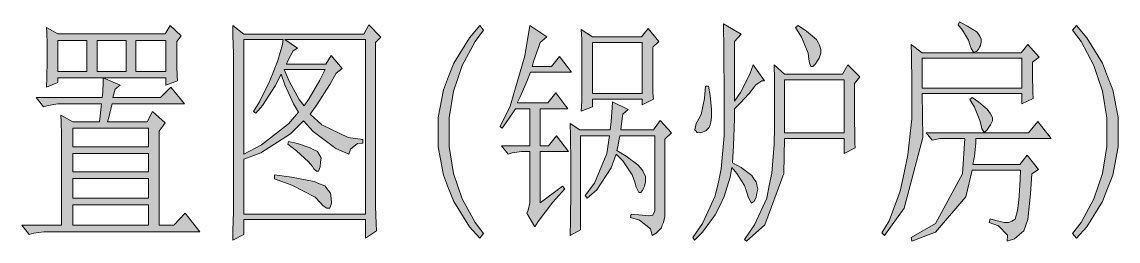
# Model space of a CAD drawing. Header units: millimetres. Extents: x 210 to 63265, y -7201 to 22496.
# Drawn here: x 61470 to 62292, y -5509 to -5345 of the extents above; entities that cross this region are included whole.
import ezdxf

# ---------------------------------------------------------------- set-up
doc = ezdxf.new("R2010")
doc.units = ezdxf.units.MM

msp = doc.modelspace()

# ---------------------------------------------------------------- hatches: boundary and pattern name
h = msp.add_hatch(color=0)
h.paths.add_polyline_path([(61488.08, -5348.9), (61496.49, -5353.73), (61576.99, -5353.73), (61580.92, -5347.47), (61589.15, -5355.16), (61585.93, -5359.46), (61585.93, -5363.93), (61585.93, -5371.8), (61585.93, -5375.2), (61585.93, -5378.42), (61586.11, -5385.22), (61586.47, -5388.8), (61577.53, -5392.2), (61577.53, -5386.65), (61496.49, -5386.65), (61496.49, -5390.23), (61488.08, -5393.63), (61488.44, -5386.65), (61488.62, -5373.77), (61488.62, -5367.69), (61488.62, -5361.78), (61488.44, -5352.3)])
h.paths.add_polyline_path([(61555.16, -5358.74), (61555.16, -5381.82), (61577.53, -5381.82), (61577.53, -5358.74)])
h.paths.add_polyline_path([(61496.49, -5358.74), (61496.49, -5381.82), (61518.31, -5381.82), (61518.31, -5358.74)])
h.paths.add_polyline_path([(61526.18, -5358.74), (61526.18, -5381.82), (61547.83, -5381.82), (61547.83, -5358.74)])
h = msp.add_hatch(color=0)
h.paths.add_polyline_path([(61734.95, -5360.17), (61734.95, -5476.1), (61734.95, -5483.07), (61735.31, -5495.6), (61735.49, -5501.14), (61727.26, -5506.69), (61727.26, -5492.73), (61636.2, -5492.73), (61636.2, -5504), (61627.79, -5508.12), (61627.97, -5501.14), (61628.33, -5486.83), (61628.33, -5479.5), (61628.33, -5374.13), (61628.33, -5368.22), (61627.97, -5354.81), (61627.79, -5347.47), (61636.2, -5353.91), (61726.01, -5353.91), (61729.94, -5346.94), (61738.89, -5356.06)])
h.paths.add_polyline_path([(61636.2, -5488.62), (61727.26, -5488.62), (61727.26, -5358.03), (61666.79, -5358.03), (61676.27, -5364.29), (61673.05, -5366.43), (61671.27, -5369.65), (61668.76, -5374.49), (61668.05, -5376.27), (61697.56, -5376.27), (61701.5, -5370.01), (61709.91, -5379.67), (61705.43, -5383.25), (61700.6, -5391.66), (61690.94, -5406.86), (61685.93, -5413.84), (61694.52, -5421.89), (61714.38, -5431.37), (61725.47, -5432.8), (61725.47, -5435.49), (61721.36, -5435.85), (61715.99, -5440.14), (61714.92, -5443.9), (61705.08, -5439.42), (61688.08, -5426.9), (61680.75, -5418.85), (61671.09, -5428.51), (61648.73, -5442.82), (61636.2, -5447.47)])
h.paths.add_polyline_path([(61636.2, -5358.03), (61636.2, -5443.9), (61649.26, -5436.92), (61669.66, -5421.18), (61676.99, -5412.41), (61673.23, -5406.15), (61666.79, -5391.84), (61664.11, -5383.79), (61659.64, -5392.55), (61650.16, -5407.22), (61645.15, -5413.13), (61643.36, -5411.87), (61647.83, -5404.54), (61655.34, -5389.33), (61658.56, -5381.46), (61661.61, -5373.59), (61665.18, -5361.78), (61665.72, -5358.03)])
h.paths.add_polyline_path([(61666.26, -5380.39), (61670.19, -5389.15), (61677.71, -5402.75), (61681.46, -5407.58), (61685.22, -5402.03), (61693.09, -5388.44), (61697.03, -5380.39)])
h = msp.add_hatch(color=0)
h.dxf.hatch_style = 2
h.paths.add_polyline_path([(61815.99, -5351.05), (61809.55, -5359.46), (61799.89, -5377.35), (61796.67, -5387.01), (61793.45, -5396.67), (61790.23, -5416.7), (61790.23, -5427.08), (61790.23, -5437.99), (61793.45, -5458.21), (61796.67, -5467.69), (61799.89, -5477.17), (61809.55, -5494.88), (61815.99, -5503.29), (61813.13, -5506.69), (61805.44, -5498.1), (61793.63, -5479.32), (61789.69, -5469.48), (61785.76, -5459.46), (61781.82, -5438.35), (61781.82, -5427.08), (61781.82, -5416.35), (61785.76, -5395.59), (61789.69, -5385.58), (61793.63, -5375.56), (61805.44, -5356.6), (61813.13, -5347.47)])
h = msp.add_hatch(color=0)
h.dxf.hatch_style = 2
h.paths.add_polyline_path([(61858.39, -5480.21), (61875.2, -5467.69), (61876.81, -5469.66), (61867.87, -5479.85), (61856.78, -5494.16), (61854.45, -5498.28), (61848.37, -5487.9), (61849.44, -5485.76), (61850.7, -5480.21), (61850.7, -5476.63), (61850.7, -5441.75), (61847.83, -5441.75), (61844.26, -5441.75), (61837.46, -5442.82), (61834.42, -5443.9), (61829.41, -5437.63), (61850.7, -5437.63), (61850.7, -5409.73), (61839.96, -5409.73), (61837.82, -5412.77), (61832.81, -5420.1), (61829.94, -5424.4), (61828.33, -5422.97), (61835.85, -5407.94), (61846.94, -5370.19), (61850.7, -5347.47), (61863.4, -5355.88), (61858.39, -5360.17), (61856.78, -5364.65), (61853.74, -5373.77), (61852.31, -5378.24), (61866.8, -5378.24), (61872.88, -5370.55), (61881.82, -5382.36), (61851.23, -5382.36), (61848.37, -5389.33), (61843.36, -5400.96), (61841.21, -5405.43), (61864.11, -5405.43), (61870.2, -5397.74), (61879.14, -5409.73), (61858.39, -5409.73), (61858.39, -5437.63), (61864.65, -5437.63), (61870.73, -5429.94), (61879.68, -5441.75), (61858.39, -5441.75)])
h = msp.add_hatch(color=0)
h.paths.add_polyline_path([(61934.95, -5402.57), (61897.57, -5402.57), (61897.57, -5408.3), (61889.16, -5411.69), (61889.52, -5404), (61889.69, -5388.62), (61889.69, -5380.75), (61889.69, -5372.87), (61889.52, -5357.67), (61889.16, -5350.33), (61897.57, -5355.88), (61934.42, -5355.88), (61939.43, -5349.62), (61947.3, -5359.46), (61942.83, -5363.57), (61942.83, -5378.24), (61943, -5397.74), (61943.36, -5402.57), (61934.95, -5406.86)])
h.paths.add_polyline_path([(61897.57, -5360.17), (61897.57, -5398.46), (61934.95, -5398.46), (61934.95, -5360.17)])
h = msp.add_hatch(color=0)
h.dxf.hatch_style = 2
h.paths.add_polyline_path([(61995.78, -5346.22), (62009.2, -5353.91), (62004.19, -5359.46), (62004.19, -5404.18), (62008.66, -5397.56), (62015.64, -5383.79), (62018.14, -5376.81), (62026.55, -5388.8), (62024.58, -5388.8), (62020.11, -5391.84), (62017.6, -5395.06), (62015.1, -5398.28), (62008.48, -5405.61), (62004.19, -5409.73), (62004.19, -5417.42), (62003.47, -5437.63), (62002.58, -5450.16), (62009.02, -5453.73), (62017.07, -5459.64), (62018.68, -5462.14), (62020.47, -5464.47), (62021.54, -5470.01), (62021, -5472.88), (62020.47, -5475.92), (62018.86, -5479.32), (62017.96, -5479.85), (62016.89, -5480.39), (62014.56, -5476.45), (62013.13, -5471.8), (62011.52, -5467.33), (62005.98, -5458.21), (62002.04, -5453.73), (62000.79, -5461.07), (61996.49, -5475.38), (61993.09, -5482.36), (61989.7, -5489.33), (61980.21, -5502.21), (61974.13, -5508.12), (61972.88, -5506.15), (61980.21, -5495.6), (61989.7, -5475.02), (61992.02, -5464.83), (61994.17, -5454.81), (61996.49, -5429.94), (61996.49, -5415.27), (61996.49, -5400.6), (61996.14, -5366.08)])
h = msp.add_hatch(color=0)
h.dxf.hatch_style = 2
h.paths.add_polyline_path([(62051.77, -5347.47), (62058.21, -5351.77), (62065.73, -5358.03), (62066.8, -5360.17), (62067.87, -5362.14), (62068.95, -5365.36), (62068.95, -5366.43), (62068.95, -5368.22), (62067.69, -5371.98), (62066.26, -5374.13), (62064.83, -5376.1), (62062.86, -5378.24), (62062.33, -5378.24), (62061.43, -5378.24), (62060.36, -5375.38), (62060, -5372.7), (62059.29, -5368.22), (62054.28, -5356.24), (62049.98, -5348.9)])
h = msp.add_hatch(color=0)
h.dxf.hatch_style = 2
h.paths.add_polyline_path([(62172.88, -5344.79), (62178.97, -5348.01), (62186.12, -5352.48), (62187.19, -5353.91), (62188.09, -5355.34), (62189.16, -5357.67), (62189.16, -5358.74), (62189.16, -5359.82), (62188.63, -5362.32), (62187.91, -5363.57), (62187.37, -5365), (62185.76, -5366.79), (62184.69, -5367.15), (62183.44, -5367.51), (62181.65, -5364.65), (62180.75, -5361.6), (62179.68, -5358.38), (62175.21, -5351.05), (62171.81, -5346.94)])
h = msp.add_hatch(color=0)
h.dxf.hatch_style = 2
h.paths.add_polyline_path([(62257.68, -5351.05), (62260.54, -5347.47), (62268.41, -5356.6), (62280.04, -5375.56), (62283.98, -5385.58), (62287.91, -5395.59), (62291.85, -5416.35), (62291.85, -5427.08), (62291.85, -5438.35), (62287.91, -5459.46), (62283.98, -5469.48), (62280.04, -5479.32), (62268.41, -5498.1), (62260.54, -5506.69), (62257.68, -5503.29), (62264.12, -5494.88), (62273.78, -5477.17), (62277, -5467.69), (62280.22, -5458.21), (62283.44, -5437.99), (62283.44, -5427.08), (62283.44, -5416.7), (62280.22, -5396.67), (62277, -5387.01), (62273.78, -5377.35), (62264.12, -5359.46)])
h = msp.add_hatch(color=0)
h.paths.add_polyline_path([(62227.62, -5374.84), (62227.62, -5383.97), (62227.98, -5397.56), (62228.16, -5402.03), (62219.75, -5406.15), (62219.75, -5398.46), (62144.98, -5398.46), (62145.51, -5431.37), (62131.38, -5484.33), (62116.53, -5504.72), (62114.74, -5502.57), (62120.11, -5493.81), (62128.34, -5471.45), (62131.38, -5457.85), (62134.24, -5444.25), (62137.1, -5417.42), (62137.1, -5404.18), (62137.1, -5390.94), (62136.93, -5369.65), (62136.57, -5361.6), (62144.98, -5367.87), (62219.22, -5367.87), (62224.23, -5361.6), (62232.63, -5371.26)])
h.paths.add_polyline_path([(62144.98, -5371.98), (62144.98, -5394.34), (62219.75, -5394.34), (62219.75, -5371.98)])
h = msp.add_hatch(color=0)
h.paths.add_polyline_path([(62011.52, -5507.58), (62019.03, -5496.67), (62028.34, -5476.63), (62030.13, -5467.33), (62032.09, -5458.03), (62033.88, -5436.2), (62034.06, -5423.68), (62034.24, -5411.16), (62034.06, -5387.72), (62033.88, -5376.81), (62041.58, -5383.79), (62085.22, -5383.79), (62089.16, -5376.81), (62098.11, -5385.93), (62094.17, -5390.76), (62094.17, -5411.34), (62094.35, -5435.49), (62094.71, -5439.07), (62086.3, -5443.18), (62086.3, -5432.09), (62041.58, -5432.09), (62041.04, -5458.21), (62026.91, -5496.67), (62013.13, -5508.83)])
h.paths.add_polyline_path([(62041.58, -5388.08), (62041.58, -5427.8), (62086.3, -5427.8), (62086.3, -5388.08)])
h = msp.add_hatch(color=0)
h.paths.add_polyline_path([(61480.39, -5401.32), (61529.94, -5401.32), (61530.3, -5397.38), (61530.66, -5390.05), (61530.66, -5386.65), (61543.36, -5392.2), (61539.6, -5395.06), (61537.81, -5401.32), (61573.59, -5401.32), (61581.46, -5393.63), (61591.48, -5406.15), (61537.27, -5406.15), (61536.38, -5409.73), (61534.77, -5416.35), (61533.88, -5419.57), (61563.57, -5419.57), (61567.51, -5411.87), (61576.99, -5420.28), (61572.52, -5426.54), (61572.52, -5497.03), (61583.61, -5497.03), (61592.02, -5487.9), (61603.11, -5501.86), (61490.4, -5501.86), (61486.11, -5501.86), (61478.6, -5502.93), (61475.2, -5504), (61469.65, -5497.03), (61499.35, -5497.03), (61499.35, -5432.8), (61499.35, -5428.87), (61498.99, -5419.92), (61498.81, -5414.56), (61507.76, -5419.57), (61527.79, -5419.57), (61529.4, -5406.15), (61500.42, -5406.15), (61496.49, -5406.15), (61489.33, -5407.22), (61485.93, -5408.3)])
h.paths.add_polyline_path([(61507.76, -5481.64), (61507.76, -5497.03), (61564.65, -5497.03), (61564.65, -5481.64)])
h.paths.add_polyline_path([(61507.76, -5461.96), (61507.76, -5476.81), (61564.65, -5476.81), (61564.65, -5461.96)])
h.paths.add_polyline_path([(61507.76, -5424.4), (61507.76, -5438.35), (61564.65, -5438.35), (61564.65, -5424.4)])
h.paths.add_polyline_path([(61507.76, -5443.36), (61507.76, -5457.13), (61564.65, -5457.13), (61564.65, -5443.36)])
h = msp.add_hatch(color=0)
h.dxf.hatch_style = 2
h.paths.add_polyline_path([(61984.69, -5392.91), (61985.76, -5399.89), (61986.83, -5410.44), (61986.83, -5413.84), (61986.83, -5415.99), (61986.3, -5419.92), (61985.76, -5421.89), (61985.22, -5423.86), (61982.72, -5426.36), (61980.75, -5427.08), (61978.78, -5427.8), (61976.1, -5427.44), (61975.21, -5426.36), (61974.31, -5425.47), (61975.38, -5420.82), (61977.35, -5417.42), (61979.14, -5414.2), (61981.65, -5402.03), (61982.36, -5392.91)])
h = msp.add_hatch(color=0)
h.dxf.hatch_style = 2
h.paths.add_polyline_path([(62180.75, -5402.75), (62182.36, -5401.32), (62187.37, -5404.9), (62193.63, -5410.08), (62194.89, -5411.87), (62196.14, -5413.48), (62197.57, -5416.35), (62197.57, -5417.42), (62197.57, -5418.85), (62196.14, -5421.89), (62194.89, -5423.68), (62193.63, -5425.47), (62192.2, -5427.08), (62191.13, -5427.08), (62189.7, -5424.75), (62189.16, -5422.25), (62188.27, -5418.49), (62184.15, -5408.65)])
h = msp.add_hatch(color=0)
h.dxf.hatch_style = 2
h.paths.add_polyline_path([(61912.59, -5404.72), (61924.4, -5410.26), (61920.46, -5413.84), (61920.11, -5415.27), (61919.39, -5421.18), (61918.85, -5425.65), (61943.36, -5425.65), (61948.37, -5418.67), (61956.78, -5427.8), (61951.77, -5432.63), (61951.77, -5487.9), (61951.77, -5490.41), (61950.88, -5494.88), (61949.98, -5497.03), (61949.27, -5498.99), (61945.33, -5502.93), (61942.29, -5504.72), (61941.04, -5499.71), (61932.99, -5493.09), (61926.01, -5491.3), (61926.55, -5488.62), (61932.45, -5489.33), (61939.78, -5489.87), (61941.39, -5489.69), (61943, -5489.51), (61944.44, -5486.11), (61944.44, -5483.07), (61944.44, -5429.94), (61918.14, -5429.94), (61917.6, -5432.63), (61916.53, -5438.35), (61915.99, -5441.03), (61922.97, -5445.33), (61931.73, -5451.77), (61933.52, -5453.91), (61935.31, -5456.24), (61937.28, -5460.53), (61937.28, -5462.68), (61937.28, -5464.47), (61936.56, -5467.69), (61935.85, -5469.3), (61935.13, -5470.91), (61933.88, -5472.52), (61933.34, -5472.52), (61932.45, -5472.52), (61930.48, -5468.58), (61929.41, -5464.83), (61927.44, -5459.28), (61920.46, -5448.73), (61915.46, -5443.9), (61911.7, -5453.91), (61900.96, -5470.37), (61893.63, -5476.63), (61892.02, -5474.67), (61899.18, -5465.54), (61908.48, -5443.18), (61910.45, -5429.94), (61888.62, -5429.94), (61888.62, -5500.43), (61880.75, -5504.72), (61881.11, -5493.09), (61881.29, -5471.09), (61881.29, -5460.71), (61881.29, -5450.16), (61881.11, -5430.3), (61880.75, -5420.82), (61888.08, -5425.65), (61910.98, -5425.65), (61911.52, -5419.39), (61912.41, -5409.01)])
h = msp.add_hatch(color=0)
h.dxf.hatch_style = 2
h.paths.add_polyline_path([(62147.84, -5427.8), (62224.76, -5427.8), (62231.56, -5419.39), (62241.58, -5432.09), (62185.23, -5432.09), (62185.23, -5435.49), (62184.15, -5445.33), (62182.9, -5451.59), (62218.14, -5451.59), (62223.69, -5444.61), (62232.1, -5455.17), (62227.09, -5458.56), (62226.19, -5473.59), (62224.05, -5492.73), (62222.62, -5497.03), (62221.18, -5501.14), (62214.21, -5507.22), (62208.66, -5508.83), (62209.02, -5504.36), (62202.22, -5497.38), (62195.24, -5494.88), (62195.78, -5492.2), (62200.25, -5493.45), (62206.69, -5494.88), (62208.66, -5494.88), (62209.73, -5494.88), (62212.06, -5493.99), (62213.31, -5493.09), (62214.74, -5492.38), (62216.53, -5485.94), (62217.07, -5480.57), (62217.61, -5475.2), (62218.5, -5462.68), (62218.68, -5455.7), (62182.36, -5455.7), (62177.71, -5475.74), (62154.99, -5502.21), (62137.1, -5508.83), (62136.57, -5506.15), (62154.99, -5495.6), (62175.21, -5458.56), (62176.82, -5432.09), (62158.39, -5432.09), (62152.31, -5433.34)])
h = msp.add_hatch(color=0)
h.dxf.hatch_style = 2
h.paths.add_polyline_path([(61669.66, -5434.24), (61676.27, -5435.85), (61685.93, -5439.07), (61688.62, -5440.5), (61691.48, -5441.75), (61693.99, -5446.58), (61693.63, -5449.8), (61693.45, -5453.2), (61692.2, -5456.42), (61691.48, -5456.42), (61690.59, -5456.42), (61688.62, -5454.81), (61687.54, -5453.02), (61684.68, -5449.44), (61675.56, -5441.21), (61669.12, -5436.2)])
h = msp.add_hatch(color=0)
h.dxf.hatch_style = 2
h.paths.add_polyline_path([(61659.1, -5459.28), (61671.8, -5461.07), (61688.8, -5464.29), (61692.91, -5465.9), (61696.85, -5467.51), (61701.14, -5472.88), (61701.5, -5476.81), (61701.86, -5480.57), (61700.6, -5484.33), (61699.17, -5484.33), (61698.46, -5484.33), (61695.6, -5482.36), (61693.63, -5480.21), (61689.51, -5476.1), (61672.16, -5466.97), (61659.1, -5462.14)])

# ---------------------------------------------------------------- linework, layer by layer
at = {"color": 0, "lineweight": 0}
for points in [[(61488.08, -5348.9), (61496.49, -5353.73), (61576.99, -5353.73), (61580.92, -5347.47), (61589.15, -5355.16), (61585.93, -5359.46), (61585.93, -5363.93), (61585.93, -5371.8), (61585.93, -5375.2), (61585.93, -5378.42), (61586.11, -5385.22), (61586.47, -5388.8), (61577.53, -5392.2), (61577.53, -5386.65), (61496.49, -5386.65), (61496.49, -5390.23), (61488.08, -5393.63), (61488.44, -5386.65), (61488.62, -5373.77), (61488.62, -5367.69), (61488.62, -5361.78), (61488.44, -5352.3)], [(61734.95, -5360.17), (61734.95, -5476.1), (61734.95, -5483.07), (61735.31, -5495.6), (61735.49, -5501.14), (61727.26, -5506.69), (61727.26, -5492.73), (61636.2, -5492.73), (61636.2, -5504), (61627.79, -5508.12), (61627.97, -5501.14), (61628.33, -5486.83), (61628.33, -5479.5), (61628.33, -5374.13), (61628.33, -5368.22), (61627.97, -5354.81), (61627.79, -5347.47), (61636.2, -5353.91), (61726.01, -5353.91), (61729.94, -5346.94), (61738.89, -5356.06)], [(61815.99, -5351.05), (61809.55, -5359.46), (61799.89, -5377.35), (61796.67, -5387.01), (61793.45, -5396.67), (61790.23, -5416.7), (61790.23, -5427.08), (61790.23, -5437.99), (61793.45, -5458.21), (61796.67, -5467.69), (61799.89, -5477.17), (61809.55, -5494.88), (61815.99, -5503.29), (61813.13, -5506.69), (61805.44, -5498.1), (61793.63, -5479.32), (61789.69, -5469.48), (61785.76, -5459.46), (61781.82, -5438.35), (61781.82, -5427.08), (61781.82, -5416.35), (61785.76, -5395.59), (61789.69, -5385.58), (61793.63, -5375.56), (61805.44, -5356.6), (61813.13, -5347.47)], [(61858.39, -5480.21), (61875.2, -5467.69), (61876.81, -5469.66), (61867.87, -5479.85), (61856.78, -5494.16), (61854.45, -5498.28), (61848.37, -5487.9), (61849.44, -5485.76), (61850.7, -5480.21), (61850.7, -5476.63), (61850.7, -5441.75), (61847.83, -5441.75), (61844.26, -5441.75), (61837.46, -5442.82), (61834.42, -5443.9), (61829.41, -5437.63), (61850.7, -5437.63), (61850.7, -5409.73), (61839.96, -5409.73), (61837.82, -5412.77), (61832.81, -5420.1), (61829.94, -5424.4), (61828.33, -5422.97), (61835.85, -5407.94), (61846.94, -5370.19), (61850.7, -5347.47), (61863.4, -5355.88), (61858.39, -5360.17), (61856.78, -5364.65), (61853.74, -5373.77), (61852.31, -5378.24), (61866.8, -5378.24), (61872.88, -5370.55), (61881.82, -5382.36), (61851.23, -5382.36), (61848.37, -5389.33), (61843.36, -5400.96), (61841.21, -5405.43), (61864.11, -5405.43), (61870.2, -5397.74), (61879.14, -5409.73), (61858.39, -5409.73), (61858.39, -5437.63), (61864.65, -5437.63), (61870.73, -5429.94), (61879.68, -5441.75), (61858.39, -5441.75)], [(61934.95, -5402.57), (61897.57, -5402.57), (61897.57, -5408.3), (61889.16, -5411.69), (61889.52, -5404), (61889.69, -5388.62), (61889.69, -5380.75), (61889.69, -5372.87), (61889.52, -5357.67), (61889.16, -5350.33), (61897.57, -5355.88), (61934.42, -5355.88), (61939.43, -5349.62), (61947.3, -5359.46), (61942.83, -5363.57), (61942.83, -5378.24), (61943, -5397.74), (61943.36, -5402.57), (61934.95, -5406.86)], [(61995.78, -5346.22), (62009.2, -5353.91), (62004.19, -5359.46), (62004.19, -5404.18), (62008.66, -5397.56), (62015.64, -5383.79), (62018.14, -5376.81), (62026.55, -5388.8), (62024.58, -5388.8), (62020.11, -5391.84), (62017.6, -5395.06), (62015.1, -5398.28), (62008.48, -5405.61), (62004.19, -5409.73), (62004.19, -5417.42), (62003.47, -5437.63), (62002.58, -5450.16), (62009.02, -5453.73), (62017.07, -5459.64), (62018.68, -5462.14), (62020.47, -5464.47), (62021.54, -5470.01), (62021, -5472.88), (62020.47, -5475.92), (62018.86, -5479.32), (62017.96, -5479.85), (62016.89, -5480.39), (62014.56, -5476.45), (62013.13, -5471.8), (62011.52, -5467.33), (62005.98, -5458.21), (62002.04, -5453.73), (62000.79, -5461.07), (61996.49, -5475.38), (61993.09, -5482.36), (61989.7, -5489.33), (61980.21, -5502.21), (61974.13, -5508.12), (61972.88, -5506.15), (61980.21, -5495.6), (61989.7, -5475.02), (61992.02, -5464.83), (61994.17, -5454.81), (61996.49, -5429.94), (61996.49, -5415.27), (61996.49, -5400.6), (61996.14, -5366.08)], [(62051.77, -5347.47), (62058.21, -5351.77), (62065.73, -5358.03), (62066.8, -5360.17), (62067.87, -5362.14), (62068.95, -5365.36), (62068.95, -5366.43), (62068.95, -5368.22), (62067.69, -5371.98), (62066.26, -5374.13), (62064.83, -5376.1), (62062.86, -5378.24), (62062.33, -5378.24), (62061.43, -5378.24), (62060.36, -5375.38), (62060, -5372.7), (62059.29, -5368.22), (62054.28, -5356.24), (62049.98, -5348.9)], [(62172.88, -5344.79), (62178.97, -5348.01), (62186.12, -5352.48), (62187.19, -5353.91), (62188.09, -5355.34), (62189.16, -5357.67), (62189.16, -5358.74), (62189.16, -5359.82), (62188.63, -5362.32), (62187.91, -5363.57), (62187.37, -5365), (62185.76, -5366.79), (62184.69, -5367.15), (62183.44, -5367.51), (62181.65, -5364.65), (62180.75, -5361.6), (62179.68, -5358.38), (62175.21, -5351.05), (62171.81, -5346.94)], [(62257.68, -5351.05), (62260.54, -5347.47), (62268.41, -5356.6), (62280.04, -5375.56), (62283.98, -5385.58), (62287.91, -5395.59), (62291.85, -5416.35), (62291.85, -5427.08), (62291.85, -5438.35), (62287.91, -5459.46), (62283.98, -5469.48), (62280.04, -5479.32), (62268.41, -5498.1), (62260.54, -5506.69), (62257.68, -5503.29), (62264.12, -5494.88), (62273.78, -5477.17), (62277, -5467.69), (62280.22, -5458.21), (62283.44, -5437.99), (62283.44, -5427.08), (62283.44, -5416.7), (62280.22, -5396.67), (62277, -5387.01), (62273.78, -5377.35), (62264.12, -5359.46)], [(61496.49, -5358.74), (61496.49, -5381.82), (61518.31, -5381.82), (61518.31, -5358.74)], [(61526.18, -5358.74), (61526.18, -5381.82), (61547.83, -5381.82), (61547.83, -5358.74)], [(61555.16, -5358.74), (61555.16, -5381.82), (61577.53, -5381.82), (61577.53, -5358.74)], [(61636.2, -5488.62), (61727.26, -5488.62), (61727.26, -5358.03), (61666.79, -5358.03), (61676.27, -5364.29), (61673.05, -5366.43), (61671.27, -5369.65), (61668.76, -5374.49), (61668.05, -5376.27), (61697.56, -5376.27), (61701.5, -5370.01), (61709.91, -5379.67), (61705.43, -5383.25), (61700.6, -5391.66), (61690.94, -5406.86), (61685.93, -5413.84), (61694.52, -5421.89), (61714.38, -5431.37), (61725.47, -5432.8), (61725.47, -5435.49), (61721.36, -5435.85), (61715.99, -5440.14), (61714.92, -5443.9), (61705.08, -5439.42), (61688.08, -5426.9), (61680.75, -5418.85), (61671.09, -5428.51), (61648.73, -5442.82), (61636.2, -5447.47)], [(61636.2, -5358.03), (61636.2, -5443.9), (61649.26, -5436.92), (61669.66, -5421.18), (61676.99, -5412.41), (61673.23, -5406.15), (61666.79, -5391.84), (61664.11, -5383.79), (61659.64, -5392.55), (61650.16, -5407.22), (61645.15, -5413.13), (61643.36, -5411.87), (61647.83, -5404.54), (61655.34, -5389.33), (61658.56, -5381.46), (61661.61, -5373.59), (61665.18, -5361.78), (61665.72, -5358.03)], [(61897.57, -5360.17), (61897.57, -5398.46), (61934.95, -5398.46), (61934.95, -5360.17)], [(62227.62, -5374.84), (62227.62, -5383.97), (62227.98, -5397.56), (62228.16, -5402.03), (62219.75, -5406.15), (62219.75, -5398.46), (62144.98, -5398.46), (62145.51, -5431.37), (62131.38, -5484.33), (62116.53, -5504.72), (62114.74, -5502.57), (62120.11, -5493.81), (62128.34, -5471.45), (62131.38, -5457.85), (62134.24, -5444.25), (62137.1, -5417.42), (62137.1, -5404.18), (62137.1, -5390.94), (62136.93, -5369.65), (62136.57, -5361.6), (62144.98, -5367.87), (62219.22, -5367.87), (62224.23, -5361.6), (62232.63, -5371.26)], [(62011.52, -5507.58), (62019.03, -5496.67), (62028.34, -5476.63), (62030.13, -5467.33), (62032.09, -5458.03), (62033.88, -5436.2), (62034.06, -5423.68), (62034.24, -5411.16), (62034.06, -5387.72), (62033.88, -5376.81), (62041.58, -5383.79), (62085.22, -5383.79), (62089.16, -5376.81), (62098.11, -5385.93), (62094.17, -5390.76), (62094.17, -5411.34), (62094.35, -5435.49), (62094.71, -5439.07), (62086.3, -5443.18), (62086.3, -5432.09), (62041.58, -5432.09), (62041.04, -5458.21), (62026.91, -5496.67), (62013.13, -5508.83)], [(62144.98, -5371.98), (62144.98, -5394.34), (62219.75, -5394.34), (62219.75, -5371.98)], [(61666.26, -5380.39), (61670.19, -5389.15), (61677.71, -5402.75), (61681.46, -5407.58), (61685.22, -5402.03), (61693.09, -5388.44), (61697.03, -5380.39)], [(61480.39, -5401.32), (61529.94, -5401.32), (61530.3, -5397.38), (61530.66, -5390.05), (61530.66, -5386.65), (61543.36, -5392.2), (61539.6, -5395.06), (61537.81, -5401.32), (61573.59, -5401.32), (61581.46, -5393.63), (61591.48, -5406.15), (61537.27, -5406.15), (61536.38, -5409.73), (61534.77, -5416.35), (61533.88, -5419.57), (61563.57, -5419.57), (61567.51, -5411.87), (61576.99, -5420.28), (61572.52, -5426.54), (61572.52, -5497.03), (61583.61, -5497.03), (61592.02, -5487.9), (61603.11, -5501.86), (61490.4, -5501.86), (61486.11, -5501.86), (61478.6, -5502.93), (61475.2, -5504), (61469.65, -5497.03), (61499.35, -5497.03), (61499.35, -5432.8), (61499.35, -5428.87), (61498.99, -5419.92), (61498.81, -5414.56), (61507.76, -5419.57), (61527.79, -5419.57), (61529.4, -5406.15), (61500.42, -5406.15), (61496.49, -5406.15), (61489.33, -5407.22), (61485.93, -5408.3)], [(61984.69, -5392.91), (61985.76, -5399.89), (61986.83, -5410.44), (61986.83, -5413.84), (61986.83, -5415.99), (61986.3, -5419.92), (61985.76, -5421.89), (61985.22, -5423.86), (61982.72, -5426.36), (61980.75, -5427.08), (61978.78, -5427.8), (61976.1, -5427.44), (61975.21, -5426.36), (61974.31, -5425.47), (61975.38, -5420.82), (61977.35, -5417.42), (61979.14, -5414.2), (61981.65, -5402.03), (61982.36, -5392.91)], [(62041.58, -5388.08), (62041.58, -5427.8), (62086.3, -5427.8), (62086.3, -5388.08)], [(62180.75, -5402.75), (62182.36, -5401.32), (62187.37, -5404.9), (62193.63, -5410.08), (62194.89, -5411.87), (62196.14, -5413.48), (62197.57, -5416.35), (62197.57, -5417.42), (62197.57, -5418.85), (62196.14, -5421.89), (62194.89, -5423.68), (62193.63, -5425.47), (62192.2, -5427.08), (62191.13, -5427.08), (62189.7, -5424.75), (62189.16, -5422.25), (62188.27, -5418.49), (62184.15, -5408.65)], [(61912.59, -5404.72), (61924.4, -5410.26), (61920.46, -5413.84), (61920.11, -5415.27), (61919.39, -5421.18), (61918.85, -5425.65), (61943.36, -5425.65), (61948.37, -5418.67), (61956.78, -5427.8), (61951.77, -5432.63), (61951.77, -5487.9), (61951.77, -5490.41), (61950.88, -5494.88), (61949.98, -5497.03), (61949.27, -5498.99), (61945.33, -5502.93), (61942.29, -5504.72), (61941.04, -5499.71), (61932.99, -5493.09), (61926.01, -5491.3), (61926.55, -5488.62), (61932.45, -5489.33), (61939.78, -5489.87), (61941.39, -5489.69), (61943, -5489.51), (61944.44, -5486.11), (61944.44, -5483.07), (61944.44, -5429.94), (61918.14, -5429.94), (61917.6, -5432.63), (61916.53, -5438.35), (61915.99, -5441.03), (61922.97, -5445.33), (61931.73, -5451.77), (61933.52, -5453.91), (61935.31, -5456.24), (61937.28, -5460.53), (61937.28, -5462.68), (61937.28, -5464.47), (61936.56, -5467.69), (61935.85, -5469.3), (61935.13, -5470.91), (61933.88, -5472.52), (61933.34, -5472.52), (61932.45, -5472.52), (61930.48, -5468.58), (61929.41, -5464.83), (61927.44, -5459.28), (61920.46, -5448.73), (61915.46, -5443.9), (61911.7, -5453.91), (61900.96, -5470.37), (61893.63, -5476.63), (61892.02, -5474.67), (61899.18, -5465.54), (61908.48, -5443.18), (61910.45, -5429.94), (61888.62, -5429.94), (61888.62, -5500.43), (61880.75, -5504.72), (61881.11, -5493.09), (61881.29, -5471.09), (61881.29, -5460.71), (61881.29, -5450.16), (61881.11, -5430.3), (61880.75, -5420.82), (61888.08, -5425.65), (61910.98, -5425.65), (61911.52, -5419.39), (61912.41, -5409.01)], [(61507.76, -5424.4), (61507.76, -5438.35), (61564.65, -5438.35), (61564.65, -5424.4)], [(62147.84, -5427.8), (62224.76, -5427.8), (62231.56, -5419.39), (62241.58, -5432.09), (62185.23, -5432.09), (62185.23, -5435.49), (62184.15, -5445.33), (62182.9, -5451.59), (62218.14, -5451.59), (62223.69, -5444.61), (62232.1, -5455.17), (62227.09, -5458.56), (62226.19, -5473.59), (62224.05, -5492.73), (62222.62, -5497.03), (62221.18, -5501.14), (62214.21, -5507.22), (62208.66, -5508.83), (62209.02, -5504.36), (62202.22, -5497.38), (62195.24, -5494.88), (62195.78, -5492.2), (62200.25, -5493.45), (62206.69, -5494.88), (62208.66, -5494.88), (62209.73, -5494.88), (62212.06, -5493.99), (62213.31, -5493.09), (62214.74, -5492.38), (62216.53, -5485.94), (62217.07, -5480.57), (62217.61, -5475.2), (62218.5, -5462.68), (62218.68, -5455.7), (62182.36, -5455.7), (62177.71, -5475.74), (62154.99, -5502.21), (62137.1, -5508.83), (62136.57, -5506.15), (62154.99, -5495.6), (62175.21, -5458.56), (62176.82, -5432.09), (62158.39, -5432.09), (62152.31, -5433.34)], [(61669.66, -5434.24), (61676.27, -5435.85), (61685.93, -5439.07), (61688.62, -5440.5), (61691.48, -5441.75), (61693.99, -5446.58), (61693.63, -5449.8), (61693.45, -5453.2), (61692.2, -5456.42), (61691.48, -5456.42), (61690.59, -5456.42), (61688.62, -5454.81), (61687.54, -5453.02), (61684.68, -5449.44), (61675.56, -5441.21), (61669.12, -5436.2)], [(61507.76, -5443.36), (61507.76, -5457.13), (61564.65, -5457.13), (61564.65, -5443.36)], [(61659.1, -5459.28), (61671.8, -5461.07), (61688.8, -5464.29), (61692.91, -5465.9), (61696.85, -5467.51), (61701.14, -5472.88), (61701.5, -5476.81), (61701.86, -5480.57), (61700.6, -5484.33), (61699.17, -5484.33), (61698.46, -5484.33), (61695.6, -5482.36), (61693.63, -5480.21), (61689.51, -5476.1), (61672.16, -5466.97), (61659.1, -5462.14)], [(61507.76, -5461.96), (61507.76, -5476.81), (61564.65, -5476.81), (61564.65, -5461.96)], [(61507.76, -5481.64), (61507.76, -5497.03), (61564.65, -5497.03), (61564.65, -5481.64)]]:
    msp.add_lwpolyline(points, close=True, dxfattribs=at)

doc.saveas('drawing.dxf')
